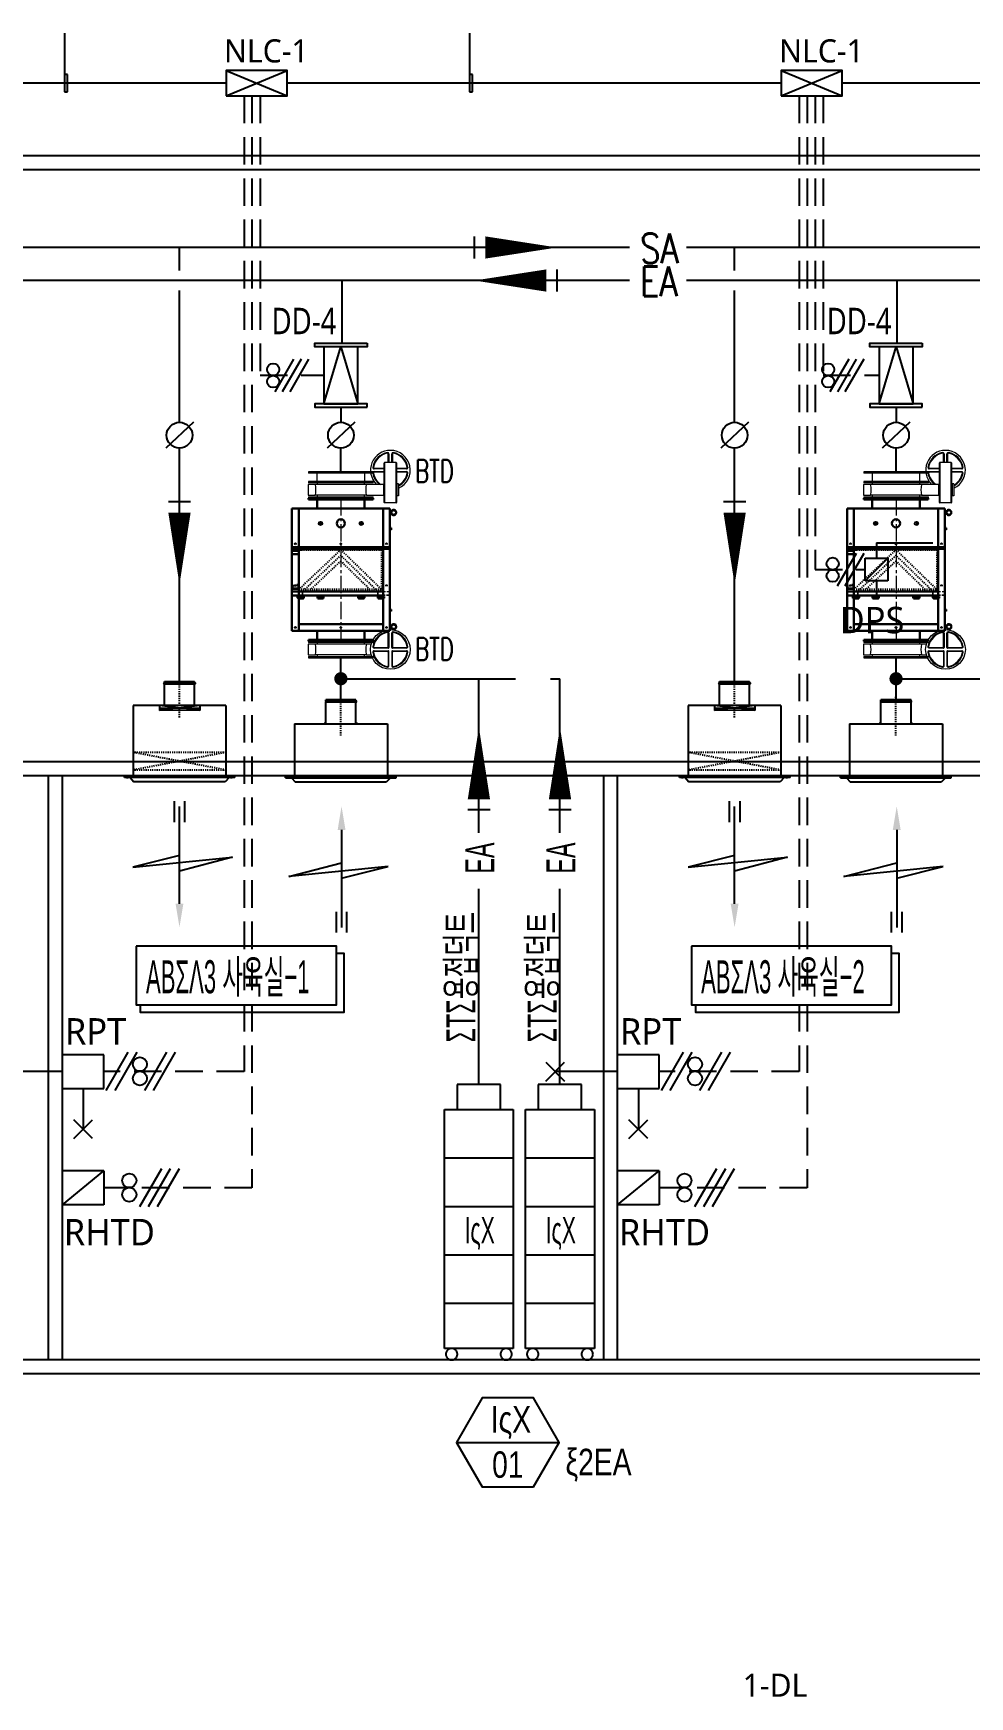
# Model space of a CAD drawing. Header units: millimetres. Extents: x -86 to 11742, y 5229 to 11464.
# Drawn here: x 7922.7 to 8007.8, y 5434.9 to 5586 of the extents above; entities that cross this region are included whole.
import ezdxf
from ezdxf.enums import TextEntityAlignment as Align

# ---------------------------------------------------------------- set-up
doc = ezdxf.new("R2010")
doc.units = ezdxf.units.MM
doc.header["$LTSCALE"] = 5
for name, pattern in [('CENTER', [2, 1.25, -0.25, 0.25, -0.25]), ('CENTER2', [28.575, 19.05, -3.175, 3.175, -3.175]), ('CENTERX2', [4, 2.5, -0.5, 0.5, -0.5]), ('DASHED', [0.75, 0.5, -0.25]), ('HIDDEN', [0.375, 0.25, -0.125]), ('HIDDEN2', [4.7625, 3.175, -1.5875]), ('PHANTOM', [63.5, 31.75, -6.35, 6.35, -6.35, 6.35, -6.35])]:
    doc.linetypes.add(name, pattern=pattern)
doc.layers.get('0').update_dxf_attribs({"linetype": 'CONTINUOUS'})
for name, color, linetype, lineweight in [('0.3실선', 2, 'CONTINUOUS', 30), ('점선', 2, 'HIDDEN2', 50), ('중심선', 1, 'CENTER2', 13)]:
    doc.layers.add(name, color=color, linetype=linetype, lineweight=lineweight)
for name, color, linetype in [('__CONNECTID__', 7, 'CONTINUOUS'), ('AUTO', 7, 'CONTINUOUS'), ('EQ', 15, 'CONTINUOUS'), ('NARA', 8, 'CONTINUOUS'), ('PANEL', 4, 'CONTINUOUS'), ('장비배치', 2, 'CONTINUOUS')]:
    doc.layers.add(name, color=color, linetype=linetype)
doc.styles.add('GHS', font='ROMANS.shx', dxfattribs={"bigfont": 'GHS.shx'})
doc.styles.add('QQ', font='MALGUN.TTF.TTF')
doc.styles.get("Standard").update_dxf_attribs({"font": 'SYMBOL'})

# ---------------------------------------------------------------- blocks, each defined once
blk = doc.blocks.new('IVC')
at = {"layer": '장비배치', "color": 5, "linetype": 'HIDDEN', "ltscale": 100}
for p, q in [((2.57, 14.24), (-2.57, 14.24)), ((2.57, 10.62), (-2.57, 10.62)), ((2.57, 7), (-2.57, 7)), ((2.57, 3.38), (-2.57, 3.38))]:
    blk.add_line(p, q, dxfattribs=at)
at = {"layer": '장비배치', "color": 7, "linetype": 'HIDDEN', "ltscale": 200}
for points in [[(-1.62, 19.74), (1.62, 19.74), (1.62, 17.86), (-1.62, 17.86)], [(-2.57, 0), (2.57, 0), (2.57, 17.86), (-2.57, 17.86)]]:
    blk.add_lwpolyline(points, close=True, dxfattribs=at)
at = {"layer": '장비배치', "color": 5, "linetype": 'HIDDEN', "ltscale": 100}
for centre in [(-2.04, -0.43), (2.04, -0.43)]:
    blk.add_circle(centre, 0.43, dxfattribs=at)
blk = doc.blocks.new('ARW')
at = {"color": 1}
for p, q in [((-41, 663), (-41, 833)), ((44, 663), (44, 833)), ((0, 0), (0, 790)), ((0, 391), (-377, 298)), ((-377, 298), (429, 379)), ((429, 379), (0, 266))]:
    blk.add_line(p, q, dxfattribs=at)
blk.add_solid([(32, 2), (-32, 2), (0, -190)], dxfattribs=at)
blk = doc.blocks.new('ea-hb')
at = {"color": 2}
for p, q in [((-73, 456.7), (-73, 462.6)), ((74.5, 462.6), (-73, 462.6)), ((-73, 344.6), (-73, 450.8)), ((74.5, 456.7), (74.5, 462.6)), ((74.5, 344.6), (74.5, 450.8))]:
    blk.add_line(p, q, dxfattribs=at)
at = {"color": 1}
for p, q in [((74.5, 456.7), (-73, 456.7)), ((74.5, 450.8), (-73, 450.8))]:
    blk.add_line(p, q, dxfattribs=at)
at = {"color": 1, "linetype": 'CENTER'}
blk.add_line((0.8, 286.3), (0.8, 478.3), dxfattribs=at)
at = {"color": 2, "lineweight": 0}
for p, q in [((-84.8, 344.6), (86.3, 344.6)), ((-98.2, 319.6), (99.8, 319.6))]:
    blk.add_line(p, q, dxfattribs=at)
at = {"color": 2, "linetype": 'CENTERX2', "lineweight": 0}
for p, q in [((-78.9, 339.5), (-78.9, 350.1)), ((80.4, 339.5), (80.4, 350.1))]:
    blk.add_line(p, q, dxfattribs=at)
at = {"color": 2}
for centre, start, end in [((-73, 453.7), 90, 270), ((74.5, 453.7), 270, 90)]:
    blk.add_arc(centre, 2.95, start, end, dxfattribs=at)
at = {"layer": 'EQ', "color": 2, "linetype": 'Continuous'}
for p, q in [((-226.8, 344.6), (228.4, 344.6)), ((-226.8, 344.6), (-226.8, 0)), ((-98.2, 344.6), (-98.2, 319.6)), ((99.8, 344.6), (99.8, 319.6)), ((228.4, 344.6), (228.4, 0)), ((-271.1, 0), (271.1, 0)), ((-271.1, -8.8), (-271.1, 0)), ((-254.9, -13.3), (-254.9, 4.4)), ((256.5, -13.3), (256.5, 4.4)), ((271.1, -8.8), (271.1, 0)), ((-271.1, -8.8), (271.1, -8.8)), ((-242.1, -8.8), (-223.2, -29.7)), ((-223.2, -29.7), (224.8, -29.7)), ((243.7, -8.8), (224.8, -29.7))]:
    blk.add_line(p, q, dxfattribs=at)
at = {"layer": 'EQ', "color": 5, "linetype": 'HIDDEN'}
for p, q in [((-226.8, 115.1), (228.4, 115.1)), ((-226.8, 28.4), (228.4, 115.1)), ((-226.8, 115.1), (228.4, 28.4)), ((-226.8, 28.4), (228.4, 28.4))]:
    blk.add_line(p, q, dxfattribs=at)
at = {"layer": 'PANEL', "color": 5}
for p, q in [((-98.2, 344.6), (99.8, 319.6)), ((-98.2, 319.6), (99.8, 344.6)), ((99.8, 332.1), (-98.2, 332.1))]:
    blk.add_line(p, q, dxfattribs=at)
blk = doc.blocks.new('ECB')
at = {"color": 2}
for p, q in [((-82.1, 423.7), (-82.1, 430.3)), ((83.8, 430.3), (-82.1, 430.3)), ((-82.1, 297.6), (-82.1, 417.1)), ((83.8, 423.7), (83.8, 430.3)), ((83.8, 297.6), (83.8, 417.1))]:
    blk.add_line(p, q, dxfattribs=at)
at = {"color": 1}
for p, q in [((83.8, 423.7), (-82.1, 423.7)), ((83.8, 417.1), (-82.1, 417.1))]:
    blk.add_line(p, q, dxfattribs=at)
at = {"color": 1, "linetype": 'CENTER'}
blk.add_line((0.9, 232.1), (0.9, 448.1), dxfattribs=at)
at = {"color": 2, "lineweight": 0}
blk.add_line((-95.3, 297.6), (97.1, 297.6), dxfattribs=at)
at = {"color": 2, "linetype": 'CENTERX2', "lineweight": 0}
for p, q in [((-88.7, 291.9), (-88.7, 303.9)), ((90.4, 291.9), (90.4, 303.9))]:
    blk.add_line(p, q, dxfattribs=at)
at = {"color": 2}
for centre, start, end in [((-82.1, 420.4), 90, 270), ((83.8, 420.4), 270, 90)]:
    blk.add_arc(centre, 3.32, start, end, dxfattribs=at)
at = {"layer": 'EQ', "color": 2, "linetype": 'Continuous'}
for p, q in [((-255.2, 297.6), (256.9, 297.6)), ((-255.2, 297.6), (-255.2, 10)), ((256.9, 297.6), (256.9, 10)), ((-305, 10), (305, 10)), ((-305, 0), (-305, 10)), ((-305, 0), (305, 0)), ((-286.8, -5), (-286.8, 14.9)), ((-272.4, 0), (-251.1, -23.5)), ((274.1, 0), (252.8, -23.5)), ((288.5, -5), (288.5, 14.9)), ((305, 0), (305, 10)), ((-251.1, -23.5), (252.8, -23.5))]:
    blk.add_line(p, q, dxfattribs=at)
blk = doc.blocks.new('BFV2')
at = {"color": 1, "linetype": 'Continuous', "lineweight": 15}
for p, q in [((-325, 374), (-325, 379)), ((-325, 379), (-262, 379)), ((-262, 374), (-325, 374)), ((34, 406), (-262, 406)), ((-262, 406), (-262, 322)), ((-259, 409), (31, 409)), ((-216, 483), (-221, 483)), ((-221, 409), (-221, 483)), ((-216, 483), (-216, 409)), ((-196, 483), (-191, 483)), ((-196, 409), (-196, 483)), ((-191, 483), (-191, 409)), ((-107, 425), (-17, 425)), ((-107, 425), (-107, 412)), ((-107, 412), (-17, 412)), ((-17, 425), (-17, 412)), ((34, 406), (34, 322)), ((-325, 354), (-325, 349)), ((-325, 354), (-262, 354)), ((-262, 349), (-325, 349)), ((-262, 322), (34, 322)), ((31, 319), (-259, 319)), ((-221, 245), (-221, 319)), ((-216, 245), (-221, 245)), ((-216, 319), (-216, 245)), ((-196, 245), (-196, 319)), ((-196, 245), (-191, 245)), ((-191, 319), (-191, 245)), ((-102, 316), (-102, 188)), ((-22, 316), (-102, 316)), ((-22, 188), (-22, 316)), ((-102, 188), (-102, -188)), ((-22, 188), (-22, -188)), ((-102, -188), (-102, -240)), ((-102, -240), (-22, -240)), ((-22, -240), (-22, -188))]:
    blk.add_line(p, q, dxfattribs=at)
at = {"color": 2, "linetype": 'Continuous', "lineweight": 15}
for p, q in [((-184, 238), (-194, 238)), ((-194, 238), (-194, -238)), ((-184, 238), (-184, -238)), ((-124, 176), (-184, 176)), ((-114, 238), (-124, 238)), ((-124, 238), (-124, -238)), ((-114, 238), (-114, -238)), ((-102, 175), (-114, 175)), ((-10, 175), (-22, 175)), ((0, 238), (-10, 238)), ((-10, 0), (-10, 238)), ((0, 0), (0, 238)), ((-10, -238), (-10, 0)), ((0, -238), (0, 0)), ((-194, -238), (-184, -238)), ((-184, -176), (-124, -176)), ((-124, -238), (-114, -238)), ((-114, -175), (-102, -175)), ((-22, -175), (-10, -175)), ((-10, -238), (0, -238))]:
    blk.add_line(p, q, dxfattribs=at)
at = {"color": 1, "linetype": 'Continuous', "lineweight": 15, "flags": 128}
for points in [[(-228, 493), (-227, 492), (-227, 491), (-227, 490), (-227, 490), (-227, 489), (-227, 489), (-227, 488), (-227, 488)], [(-184, 493), (-185, 492), (-185, 491), (-185, 490), (-185, 490), (-185, 489), (-185, 489), (-185, 488), (-185, 488)], [(-335, 386), (-334, 385), (-333, 385), (-332, 385), (-332, 385), (-331, 385), (-331, 385), (-330, 385), (-330, 385)], [(-335, 342), (-334, 343), (-333, 343), (-332, 343), (-332, 343), (-331, 343), (-331, 343), (-330, 343), (-330, 343)], [(-228, 235), (-227, 236), (-227, 237), (-227, 238), (-227, 238), (-227, 239), (-227, 239), (-227, 240), (-227, 240)], [(-184, 235), (-185, 236), (-185, 237), (-185, 238), (-185, 238), (-185, 239), (-185, 239), (-185, 240), (-185, 240)]]:
    blk.add_lwpolyline(points, dxfattribs=at)
at = {"color": 1, "linetype": 'Continuous', "lineweight": 15}
for centre, radius, start, end in [((-206, 364), 146, 24.6963, 180), ((-206, 364), 131, 99.514, 170.486), ((-226, 483), 10, 0, 99.514), ((-186, 483), 10, 80.486, 180), ((-206, 364), 131, 27.7522, 80.486), ((-325, 384), 10, 170.486, 270), ((-206, 364), 126, 99.514, 170.486), ((-325, 384), 5, 170.486, 270), ((-259, 406), 3, 90, 180), ((-226, 483), 5, 0, 99.514), ((-186, 483), 5, 80.486, 180), ((-206, 364), 126, 28.9553, 80.486), ((-110, 412), 3, 270, 0), ((-14, 412), 3, 180, 270), ((31, 406), 3, 0, 90), ((-206, 364), 146, 180, 315.4247), ((-325, 344), 10, 90, 189.514), ((-206, 364), 131, 189.514, 260.486), ((-325, 344), 5, 90, 189.514), ((-206, 364), 126, 189.514, 260.486), ((-259, 322), 3, 180, 270), ((-226, 245), 10, 260.486, 0), ((-226, 245), 5, 260.486, 0), ((-186, 245), 10, 180, 279.514), ((-186, 245), 5, 180, 279.514), ((-206, 364), 126, 279.514, 325.6287), ((-206, 364), 131, 279.514, 322.5508), ((-105, 316), 3, 0, 90), ((-19, 316), 3, 90, 180), ((31, 322), 3, 270, 0), ((-62, 372), 189, 257.7853, 282.2147), ((-62, -372), 189, 77.7861, 102.2139)]:
    blk.add_arc(centre, radius, start, end, dxfattribs=at)
blk = doc.blocks.new('BL4-SFU')
h = blk.add_hatch()
h.set_pattern_fill('ANSI31', color=4, angle=90, style=0)
h.set_pattern_definition([(135, (4311.3223, 8516.6718), (-1.68379844, -1.68379844), [])])
h.paths.add_polyline_path([(-495, -109.5), (-495, -112.5), (-481.5, -112.5), (-481.5, -109.5)])
h = blk.add_hatch()
h.set_pattern_fill('ANSI31', color=4, angle=90, style=0)
h.set_pattern_definition([(45, (-4843.8224, 8516.6718), (1.68379844, -1.68379844), [])])
h.paths.add_polyline_path([(-51, -109.5), (-51, -112.5), (-37.5, -112.5), (-37.5, -109.5)])
at = {"color": 1, "linetype": 'Continuous', "lineweight": 15}
for p, q in [((-559.2, 537.1), (-559.1, 536.4)), ((-559.1, 536.4), (-559, 535.7)), ((-559, 535.7), (-558.9, 535.1)), ((-558.9, 535.1), (-558.8, 534.5)), ((-558.8, 534.5), (-558.7, 534.1)), ((-558.7, 534.1), (-558.7, 533.7)), ((-558.7, 533.7), (-558.6, 533.5)), ((-558.6, 533.5), (-558.6, 533.5)), ((-554.3, 529.8), (-554.3, 455.3)), ((-550.5, 529.8), (-554.3, 529.8)), ((-550.5, 451.5), (-550.5, 529.8)), ((-535.5, 529.8), (-535.5, 451.5)), ((-535.5, 529.8), (-531.8, 529.8)), ((-531.8, 455.3), (-531.8, 529.8)), ((-527.3, 533.7), (-527.4, 533.5)), ((-527.4, 533.5), (-527.4, 533.5)), ((-527.2, 534.5), (-527.3, 534.1)), ((-527.3, 534.1), (-527.3, 533.7)), ((-527.1, 535.1), (-527.2, 534.5)), ((-527, 535.7), (-527.1, 535.1)), ((-526.9, 536.4), (-527, 535.7)), ((-526.8, 537.1), (-526.9, 536.4)), ((-410.6, 470.3), (-437.7, 470.3)), ((-410.6, 470.3), (-129.4, 470.3)), ((-90, 470.3), (-129.4, 470.3)), ((-90, 410.3), (-90, 470.3)), ((-639.9, 456.5), (-639.2, 456.4)), ((-639.9, 424), (-639.2, 424.1)), ((-639.2, 456.4), (-638.5, 456.3)), ((-639.2, 424.1), (-638.5, 424.2)), ((-638.5, 456.3), (-637.8, 456.1)), ((-638.5, 424.2), (-637.8, 424.4)), ((-637.8, 456.1), (-637.3, 456.1)), ((-637.8, 424.4), (-637.3, 424.4)), ((-637.3, 456.1), (-636.8, 456)), ((-637.3, 424.4), (-636.8, 424.5)), ((-636.8, 456), (-636.5, 455.9)), ((-636.8, 424.5), (-636.5, 424.6)), ((-636.5, 455.9), (-636.3, 455.9)), ((-636.5, 424.6), (-636.3, 424.6)), ((-636.3, 455.9), (-636.2, 455.9)), ((-636.3, 424.6), (-636.2, 424.6)), ((-632.5, 451.5), (-558, 451.5)), ((-632.5, 447.8), (-632.5, 451.5)), ((-554.3, 447.8), (-632.5, 447.8)), ((-632.5, 432.8), (-554.3, 432.8)), ((-632.5, 432.8), (-632.5, 429)), ((-558, 429), (-632.5, 429)), ((-554.3, 350.7), (-554.3, 425.3)), ((-550.5, 429), (-550.5, 350.7)), ((-535.5, 350.7), (-535.5, 429)), ((-453.5, 447.8), (-531.8, 447.8)), ((-531.8, 432.8), (-453.5, 432.8)), ((-531.8, 425.3), (-531.8, 350.7)), ((-528, 451.5), (-453.5, 451.5)), ((-453.5, 429), (-528, 429)), ((-453.5, 447.8), (-453.5, 451.5)), ((-453.5, 432.8), (-453.5, 429)), ((-449.7, 455.9), (-449.8, 455.9)), ((-449.7, 424.6), (-449.8, 424.6)), ((-449.5, 455.9), (-449.7, 455.9)), ((-449.5, 424.6), (-449.7, 424.6)), ((-449.2, 456), (-449.5, 455.9)), ((-449.2, 424.5), (-449.5, 424.6)), ((-448.7, 456.1), (-449.2, 456)), ((-448.7, 424.4), (-449.2, 424.5)), ((-448.2, 456.1), (-448.7, 456.1)), ((-448.2, 424.4), (-448.7, 424.4)), ((-447.5, 456.3), (-448.2, 456.1)), ((-447.5, 424.2), (-448.2, 424.4)), ((-446.8, 456.4), (-447.5, 456.3)), ((-446.8, 424.1), (-447.5, 424.2)), ((-446.1, 456.5), (-446.8, 456.4)), ((-446.1, 424), (-446.8, 424.1)), ((-437.7, 410.3), (-410.6, 410.3)), ((-410.6, 410.3), (-129.4, 410.3)), ((-129.4, 410.3), (-90, 410.3)), ((-559.2, 343.4), (-559.1, 344.1)), ((-559.1, 344.1), (-559, 344.8)), ((-559, 344.8), (-558.9, 345.4)), ((-558.9, 345.4), (-558.8, 346)), ((-558.8, 346), (-558.7, 346.4)), ((-558.7, 346.8), (-558.6, 347)), ((-558.7, 346.4), (-558.7, 346.8)), ((-558.6, 347), (-558.6, 347)), ((-550.5, 350.7), (-554.3, 350.7)), ((-535.5, 350.7), (-531.8, 350.7)), ((-527.4, 347), (-527.4, 347)), ((-527.3, 346.8), (-527.4, 347)), ((-527.3, 346.4), (-527.3, 346.8)), ((-527.2, 346), (-527.3, 346.4)), ((-527.1, 345.4), (-527.2, 346)), ((-527, 344.8), (-527.1, 345.4)), ((-526.9, 344.1), (-527, 344.8)), ((-526.8, 343.4), (-526.9, 344.1))]:
    blk.add_line(p, q, dxfattribs=at)
at = {"color": 2, "linetype": 'Continuous', "lineweight": 15}
for p, q in [((-270, 486.8), (-448.1, 486.8)), ((-448.1, 486.8), (-448.1, 479.3)), ((-270, 479.3), (-448.1, 479.3)), ((-401.3, 479.3), (-401.3, 470.3)), ((-91.9, 486.8), (-270, 486.8)), ((-91.9, 479.3), (-270, 479.3)), ((-138.8, 470.3), (-138.8, 479.3)), ((-91.9, 479.3), (-91.9, 486.8)), ((-448.1, 401.3), (-91.9, 401.3)), ((-448.1, 401.3), (-448.1, 393.8)), ((-448.1, 393.8), (-91.9, 393.8)), ((-401.3, 410.3), (-401.3, 401.3)), ((-138.8, 401.3), (-138.8, 410.3)), ((-91.9, 393.8), (-91.9, 401.3))]:
    blk.add_line(p, q, dxfattribs=at)
for p, q in [((-547.5, 318.8), (-547.5, 311.3)), ((-540, 318.8), (-540, 311.3)), ((-547.5, 229.9), (-540, 229.9)), ((-547.5, 220.1), (-540, 220.1)), ((-11.3, 88.1), (-22.9, 88.1)), ((-547.5, -220.1), (-540, -220.1)), ((-547.5, -229.9), (-540, -229.9)), ((-547.5, -318.8), (-547.5, -311.3)), ((-540, -318.8), (-540, -311.3))]:
    blk.add_line(p, q)
at = {"color": 1, "linetype": 'HIDDEN'}
for p, q in [((-495, -107.3), (-495, 107.3)), ((-492.8, 109.5), (-39.8, 109.5)), ((-492.8, 107.3), (-270, -109.5)), ((-462.8, 109.5), (-269.7, -78.4)), ((-430.5, 109.5), (-269.5, -47.2)), ((-270, -109.5), (-39.8, 107.3)), ((-269.7, -78.4), (-70.2, 109.5)), ((-269.5, -47.2), (-103, 109.5)), ((-37.5, 107.3), (-37.5, -107.3)), ((-39.8, -109.5), (-492.8, -109.5))]:
    blk.add_line(p, q, dxfattribs=at)
at = {"color": 5}
for p, q in [((-27, 83.3), (-27, 84.8)), ((-37.5, -103.5), (-37.5, -85.5)), ((-36, -103.5), (-36, -85.5)), ((-35.3, -83.3), (-1.5, -83.3)), ((-35.3, -84.8), (-1.5, -84.8)), ((-538.5, -123.8), (-538.5, -114.8)), ((-483.8, -123.8), (-537.8, -123.8)), ((-537, -123.8), (-537, -114.8)), ((-536.3, -112.5), (-483.8, -112.5)), ((-536.3, -114), (-483.8, -114)), ((-483, -114.8), (-483, -123.8)), ((-481.5, -114.8), (-481.5, -123.8)), ((-51, -114.8), (-51, -123.8)), ((-49.5, -114.8), (-49.5, -123.6)), ((-3.8, -112.5), (-48.8, -112.5)), ((-3.8, -114), (-48.8, -114)), ((-48.8, -123.8), (-3.8, -123.8)), ((-1.5, -104.3), (-35.3, -104.3)), ((-1.5, -105.8), (-35.3, -105.8)), ((-33.8, -105.8), (-1.5, -105.8)), ((-3, -123.8), (-3, -114.8)), ((-1.5, -123.8), (-1.5, -114.8))]:
    blk.add_line(p, q, dxfattribs=at)
at = {"color": 4}
for p, q in [((-495, -109.5), (-481.5, -109.5)), ((-495, -109.5), (-495, -109.5)), ((-495, -112.5), (-495, -109.5)), ((-481.5, -112.5), (-495, -112.5)), ((-495, -112.5), (-495, -112.5)), ((-481.5, -109.5), (-481.5, -112.5)), ((-481.5, -109.5), (-481.5, -109.5)), ((-481.5, -112.5), (-481.5, -112.5)), ((-51, -109.5), (-51, -112.5)), ((-51, -109.5), (-51, -109.5)), ((-37.5, -109.5), (-51, -109.5)), ((-51, -112.5), (-37.5, -112.5)), ((-51, -112.5), (-51, -112.5)), ((-37.5, -109.5), (-37.5, -109.5)), ((-37.5, -112.5), (-37.5, -109.5)), ((-37.5, -112.5), (-37.5, -112.5))]:
    blk.add_line(p, q, dxfattribs=at)
at = {"color": 1, "linetype": 'Continuous', "lineweight": 15}
for centre, major_axis, start_param, end_param in [((-543, 440.3), (-77.4, 77.4), -0.785398, 5.497787), ((-543, 440.3), (69.5, 69.5), 0.951449, 2.190143), ((-543, 440.3), (66.8, 66.8), 0.951449, 2.190143), ((-558, 529.8), (-5.3, 5.3), 3.926991, 5.663838), ((-558, 529.8), (-2.65, 2.65), 3.926991, 5.663838), ((-528, 529.8), (-5.3, 5.3), -0.951449, 0.785398), ((-528, 529.8), (-2.65, 2.65), -0.951449, 0.785398), ((-543, 440.3), (66.8, 66.8), 5.663838, 6.902532), ((-543, 440.3), (-69.5, 69.5), 4.093042, 5.331736), ((-549.2, 440.3), (100.3, 100.3), 5.2846, 5.710974), ((9.2, 440.3), (100.3, 100.3), 2.143023, 2.569366), ((-632.5, 455.3), (5.3, 5.3), 2.190143, 3.926991), ((-632.5, 425.3), (-5.3, 5.3), -0.785398, 0.951449), ((-543, 440.3), (69.5, 69.5), 2.522246, 3.76094), ((-632.5, 455.3), (2.65, 2.65), 2.190143, 3.926991), ((-632.5, 425.3), (-2.65, 2.65), -0.785398, 0.951449), ((-543, 440.3), (66.8, 66.8), 2.522246, 3.76094), ((-558, 455.3), (-2.65, 2.65), 2.356194, 3.926991), ((-558, 425.3), (-2.65, 2.65), 3.926991, 5.497787), ((-554.3, 451.5), (-2.65, 2.65), 2.356194, 3.926991), ((-554.3, 429), (2.65, 2.65), 5.497787, 7.068584), ((-531.8, 451.5), (-2.65, 2.65), 0.785398, 2.356195), ((-531.8, 429), (2.65, 2.65), 0.785398, 2.356195), ((-528, 455.3), (-2.65, 2.65), 0.785398, 2.356195), ((-528, 425.3), (2.65, 2.65), 0.785398, 2.356195), ((-543, 440.3), (-66.8, 66.8), 2.522246, 3.76094), ((-543, 440.3), (69.5, 69.5), 4.093042, 5.331736), ((-453.5, 455.3), (5.3, 5.3), 3.926991, 5.663838), ((-453.5, 455.3), (2.65, 2.65), 3.926991, 5.663838), ((-453.5, 425.3), (-5.3, 5.3), 3.76094, 5.497787), ((-453.5, 425.3), (-2.65, 2.65), 3.76094, 5.497787), ((-558, 350.7), (5.3, 5.3), 3.76094, 5.497787), ((-558, 350.7), (2.65, 2.65), 3.76094, 5.497787), ((-528, 350.7), (5.3, 5.3), 2.356194, 4.093042), ((-528, 350.7), (2.65, 2.65), 2.356194, 4.093042)]:
    blk.add_ellipse(centre, major_axis=major_axis, ratio=1, start_param=start_param, end_param=end_param, dxfattribs=at)
for centre, major_axis, start_param, end_param in [((-562, 315), (-10.6, 10.6), 4.179671, 9.957496), ((-562, 315), (-8.49, 8.49), -0.785398, 5.497787), ((-521.3, 318.8), (-2.12, 2.12), -0.785398, 5.497787), ((-270, 318.8), (-2.12, 2.12), -0.785398, 5.497787), ((-18.8, 318.8), (-2.12, 2.12), -0.785398, 5.497787), ((-521.3, 88.1), (-2.12, 2.12), -0.785398, 5.497787), ((-18.8, 88.1), (-2.12, 2.12), -0.785398, 5.497787), ((-521.3, -142.5), (-2.12, 2.12), -0.785398, 5.497787), ((-270, -142.5), (-2.12, 2.12), -0.785398, 5.497787), ((-18.8, -142.5), (2.12, 2.12), 0.785398, 7.068583), ((-382.5, -255), (6.63, 6.63), 0.785398, 7.068583), ((-382.5, -255), (-6.1, 6.1), -0.785398, 5.497787), ((-157.5, -255), (6.63, 6.63), 0.785398, 7.068583), ((-157.5, -255), (-6.1, 6.1), -0.785398, 5.497787), ((-562, -315), (-10.6, 10.6), 4.179671, 9.957496), ((-562, -315), (-8.49, 8.49), -0.785398, 5.497787)]:
    blk.add_ellipse(centre, major_axis=major_axis, ratio=1, start_param=start_param, end_param=end_param)
at = {"color": 1, "linetype": 'HIDDEN'}
for centre, major_axis, start_param, end_param in [((-492.8, 107.3), (-1.59, 1.59), -0.785398, 0.785398), ((-39.8, 107.3), (-1.59, 1.59), 3.926991, 5.497787), ((-492.8, -107.3), (1.59, 1.59), 2.356194, 3.926991), ((-39.8, -107.3), (1.59, 1.59), 3.926991, 5.497787)]:
    blk.add_ellipse(centre, major_axis=major_axis, ratio=1, start_param=start_param, end_param=end_param, dxfattribs=at)
at = {"color": 5}
for centre, major_axis, start_param, end_param in [((-35.3, -85.5), (-1.59, 1.59), -0.785398, 0.785398), ((-35.3, -85.5), (-0.53, 0.53), -0.785398, 0.785398), ((-536.3, -114.8), (-1.59, 1.59), -0.785398, 0.785398), ((-536.3, -114.8), (0.53, 0.53), 0.785398, 2.356194), ((-483.8, -114.8), (1.59, 1.59), 5.497787, 7.068583), ((-483.8, -114.8), (0.53, 0.53), 5.497787, 7.068583), ((-48.8, -114.8), (-1.59, 1.59), -0.785398, 0.785398), ((-48.8, -114.8), (0.53, 0.53), 0.785398, 2.356194), ((-35.3, -103.5), (-1.59, 1.59), 0.785398, 2.356194), ((-35.3, -103.5), (0.53, 0.53), 2.356194, 3.926991), ((-3.8, -114.8), (1.59, 1.59), 5.497787, 7.068583), ((-3.8, -114.8), (0.53, 0.53), 5.497787, 7.068583)]:
    blk.add_ellipse(centre, major_axis=major_axis, ratio=1, start_param=start_param, end_param=end_param, dxfattribs=at)
at = {"layer": '0.3실선'}
for p, q in [((-448.1, 386.3), (-448.1, 393.8)), ((-448.1, 393.8), (-91.9, 393.8)), ((-448.1, 386.3), (-91.9, 386.3)), ((-120.8, 393.8), (-419.3, 393.8)), ((-120.8, 386.3), (-419.3, 386.3)), ((-401.3, 337.5), (-401.3, 386.3)), ((-138.8, 337.5), (-138.8, 386.3)), ((-91.9, 386.3), (-91.9, 393.8)), ((-540, 318.8), (-547.5, 318.8)), ((-540, 311.3), (-547.5, 311.3)), ((-540, -337.5), (-540, 337.5)), ((-540, 337.5), (0, 337.5)), ((-502.5, -337.5), (-502.5, 337.5)), ((-502.5, 300), (-37.5, 300)), ((-37.5, -337.5), (-37.5, 337.5)), ((0, 337.5), (0, -337.5)), ((0, 337.5), (0, -337.5)), ((-547.5, 229.9), (-547.5, 220.1)), ((-508.5, 148.5), (-508.5, 155.5)), ((-507.8, 147.8), (-508.5, 148.5)), ((-474.8, 147.8), (-507.8, 147.8)), ((-506.6, 158.3), (-506.1, 158.5)), ((-479.2, 159), (-503.3, 159)), ((-1.5, 142.5), (-502.5, 142.5)), ((-1.5, 120), (-502.5, 120)), ((-499.5, 143.3), (-499.5, 147.8)), ((-498.8, 142.5), (-499.5, 143.3)), ((-483.8, 142.5), (-498.8, 142.5)), ((-483.8, 142.5), (-483, 143.3)), ((-483, 143.3), (-483, 147.8)), ((-475.9, 158.3), (-476.4, 158.5)), ((-474.8, 147.8), (-474, 148.5)), ((-474.8, 147.8), (-474, 148.5)), ((-474, 148.5), (-474, 155.5)), ((-399.8, 148.5), (-399.8, 155.5)), ((-399, 147.8), (-399.8, 148.5)), ((-366, 147.8), (-399, 147.8)), ((-397.9, 158.3), (-397.3, 158.5)), ((-370.4, 159), (-394.6, 159)), ((-390.8, 143.3), (-390.8, 147.8)), ((-390, 142.5), (-390.8, 143.3)), ((-375, 142.5), (-390, 142.5)), ((-375, 142.5), (-374.3, 143.3)), ((-374.3, 143.3), (-374.3, 147.8)), ((-367.1, 158.3), (-367.7, 158.5)), ((-366, 147.8), (-365.3, 148.5)), ((-366, 147.8), (-365.3, 148.5)), ((-365.3, 148.5), (-365.3, 155.5)), ((-174.8, 148.5), (-174.8, 155.5)), ((-174, 147.8), (-174.8, 148.5)), ((-141, 147.8), (-174, 147.8)), ((-172.9, 158.3), (-172.3, 158.5)), ((-145.4, 159), (-169.6, 159)), ((-165.8, 143.3), (-165.8, 147.8)), ((-165, 142.5), (-165.8, 143.3)), ((-150, 142.5), (-165, 142.5)), ((-150, 142.5), (-149.3, 143.3)), ((-149.3, 143.3), (-149.3, 147.8)), ((-142.1, 158.3), (-142.7, 158.5)), ((-141, 147.8), (-140.3, 148.5)), ((-141, 147.8), (-140.3, 148.5)), ((-140.3, 148.5), (-140.3, 155.5)), ((-66, 148.5), (-66, 155.5)), ((-65.3, 147.8), (-66, 148.5)), ((-65.3, 147.8), (-66, 148.5)), ((-65.3, 147.8), (-32.3, 147.8)), ((-64.1, 158.3), (-63.6, 158.5)), ((-60.8, 159), (-36.7, 159)), ((-57, 143.3), (-57, 147.8)), ((-56.3, 142.5), (-57, 143.3)), ((-56.3, 142.5), (-41.3, 142.5)), ((-41.3, 142.5), (-40.5, 143.3)), ((-40.5, 143.3), (-40.5, 147.8)), ((-33.4, 158.3), (-33.9, 158.5)), ((-32.3, 147.8), (-31.5, 148.5)), ((-31.5, 148.5), (-31.5, 155.5)), ((-547.5, -229.9), (-547.5, -220.1)), ((-540, -311.3), (-547.5, -311.3)), ((-540, -318.8), (-547.5, -318.8)), ((0, -337.5), (-540, -337.5)), ((-401.3, -337.5), (-401.3, -386.3)), ((-138.8, -337.5), (-138.8, -386.3)), ((-448.1, -386.3), (-91.9, -386.3)), ((-448.1, -393.8), (-448.1, -386.3)), ((-91.9, -393.8), (-448.1, -393.8)), ((-91.9, -386.3), (-91.9, -393.8))]:
    blk.add_line(p, q, dxfattribs=at)
at = {"layer": '0.3실선', "color": 5}
for p, q in [((-37.5, 85.5), (-37.5, 103.5)), ((-36, 85.5), (-36, 103.5)), ((-35.3, 105.8), (-3.8, 105.8)), ((-35.3, 104.3), (-3.8, 104.3)), ((-3.8, 105.8), (-18.8, 105.8)), ((-3.8, 104.3), (-18.8, 104.3)), ((-3, 83.3), (-3, 103.5)), ((-1.5, 83.3), (-1.5, 103.5)), ((-27, 84.8), (-35.3, 84.8)), ((-27, 83.3), (-35.3, 83.3)), ((-27, 83.3), (-27, 84.8)), ((-3, 83.3), (-1.5, 83.3)), ((-1.5, -123.8), (-538.5, -123.8)), ((-481.5, -112.5), (-49.8, -112.5))]:
    blk.add_line(p, q, dxfattribs=at)
at = {"layer": '0.3실선'}
for centre, major_axis, start_param, end_param in [((-505.5, 155.5), (2.12, 2.12), 1.165905, 2.356194), ((-503.3, 151.5), (-5.3, 5.3), -0.785398, -0.404892), ((-479.2, 151.5), (5.3, 5.3), 0.404892, 0.785398), ((-477, 155.5), (2.12, 2.12), 5.497787, 6.688077), ((-396.8, 155.5), (2.12, 2.12), 1.165905, 2.356194), ((-394.6, 151.5), (-5.3, 5.3), -0.785398, -0.404892), ((-370.4, 151.5), (-5.3, 5.3), -1.165905, -0.785398), ((-368.3, 155.5), (-2.12, 2.12), 3.926991, 5.117281), ((-171.8, 155.5), (2.12, 2.12), 1.165905, 2.356194), ((-169.6, 151.5), (5.3, 5.3), 0.785398, 1.165905), ((-145.4, 151.5), (-5.3, 5.3), -1.165905, -0.785398), ((-143.3, 155.5), (-2.12, 2.12), 3.926991, 5.117281), ((-63, 155.5), (2.12, 2.12), 1.165905, 2.356194), ((-60.8, 151.5), (5.3, 5.3), 0.785398, 1.165905), ((-36.7, 151.5), (-5.3, 5.3), -1.165905, -0.785398), ((-34.5, 155.5), (-2.12, 2.12), 3.926991, 5.117281), ((-270, -255), (-15.9, 15.9), -0.785398, 5.497787)]:
    blk.add_ellipse(centre, major_axis=major_axis, ratio=1, start_param=start_param, end_param=end_param, dxfattribs=at)
at = {"layer": '0.3실선', "color": 5}
for centre, major_axis, start_param, end_param in [((-35.3, 103.5), (1.59, 1.59), 0.785398, 2.356194), ((-35.3, 103.5), (-0.53, 0.53), -0.785398, 0.785398), ((-3.8, 103.5), (1.59, 1.59), 5.497787, 7.068583), ((-3.8, 103.5), (-0.53, 0.53), 3.926991, 5.497787), ((-35.3, 85.5), (-1.59, 1.59), 0.785398, 2.356194), ((-35.3, 85.5), (-0.53, 0.53), 0.785398, 2.356194)]:
    blk.add_ellipse(centre, major_axis=major_axis, ratio=1, start_param=start_param, end_param=end_param, dxfattribs=at)
at = {"layer": '점선', "color": 0, "lineweight": 20}
for p, q in [((-538.5, 142.5), (-476.3, 142.5)), ((-538.5, 141), (-476.3, 141)), ((-476.3, 121.5), (-538.5, 121.5)), ((-476.3, 120), (-538.5, 120)), ((-475.5, 140.3), (-475.5, 122.3)), ((-474, 140.3), (-474, 122.3)), ((-58.5, 122.3), (-58.5, 140.3)), ((-57, 122.3), (-57, 140.3)), ((-56.3, 142.5), (-1.5, 142.5)), ((-56.3, 141), (-1.5, 141)), ((-1.5, 121.5), (-56.3, 121.5)), ((-1.5, 120), (-56.3, 120))]:
    blk.add_line(p, q, dxfattribs=at)
for centre, major_axis, start_param, end_param in [((-476.3, 140.3), (-1.59, 1.59), 3.926991, 5.497787), ((-476.3, 140.3), (-0.53, 0.53), 3.926991, 5.497787), ((-476.3, 122.3), (0.53, 0.53), 3.926991, 5.497787), ((-476.3, 122.3), (-1.59, 1.59), 2.356194, 3.926991), ((-56.3, 140.3), (1.59, 1.59), 0.785398, 2.356194), ((-56.3, 122.3), (1.59, 1.59), 2.356194, 3.926991), ((-56.3, 140.3), (0.53, 0.53), 0.785398, 2.356194), ((-56.3, 122.3), (-0.53, 0.53), 0.785398, 2.356194)]:
    blk.add_ellipse(centre, major_axis=major_axis, ratio=1, start_param=start_param, end_param=end_param, dxfattribs=at)
at = {"layer": '중심선'}
for p, q in [((-270, -393.8), (-270, 393.8)), ((-521.3, 318.8), (-518.3, 318.8)), ((-273, 318.8), (-267, 318.8)), ((-18.8, 318.8), (-18.8, 315.8)), ((-521.3, 88.1), (-521.3, 91.1)), ((-18.8, 91.1), (-18.8, 85.1)), ((-521.3, -142.5), (-521.3, -139.5)), ((-518.3, -142.5), (-521.3, -142.5)), ((-267, -142.5), (-273, -142.5)), ((-18.8, -142.5), (-21.8, -142.5)), ((-18.8, -139.5), (-18.8, -142.5)), ((-382.5, -266.6), (-382.5, -243.4)), ((-157.5, -266.6), (-157.5, -243.4))]:
    blk.add_line(p, q, dxfattribs=at)
at = {"layer": '0.3실선', "xscale": 0.7500001874250302, "yscale": 0.7500001874250302, "zscale": 0.7500001874250302, "rotation": 90}
blk.add_blockref('BFV2', (-270, -393.8), dxfattribs=at)

msp = doc.modelspace()

# ---------------------------------------------------------------- linework, layer by layer
at = {"layer": 'AUTO', "color": 2}
for p, q in [((7925.59, 5585.96), (7925.59, 5580.64)), ((7962.4, 5585.96), (7962.4, 5580.64)), ((7940.27, 5581.43), (7918.4, 5581.43)), ((7925.85, 5582.21), (7925.59, 5582.21)), ((7925.85, 5580.64), (7925.85, 5582.21)), ((7990.72, 5581.43), (7945.82, 5581.43)), ((7962.66, 5582.21), (7962.4, 5582.21)), ((7962.66, 5580.64), (7962.66, 5582.21)), ((8043.58, 5581.43), (7996.26, 5581.43)), ((7925.59, 5580.64), (7925.85, 5580.64)), ((7962.4, 5580.64), (7962.66, 5580.64)), ((7925.4, 5479.54), (7929.16, 5482.62)), ((7975.85, 5479.54), (7979.61, 5482.62))]:
    msp.add_line(p, q, dxfattribs=at)
at = {"layer": 'AUTO'}
for p, q in [((7940.27, 5582.57), (7945.82, 5580.28)), ((7940.27, 5580.28), (7945.82, 5582.57)), ((7940.27, 5582.57), (7945.82, 5580.28)), ((7940.27, 5580.28), (7945.82, 5582.57)), ((7990.72, 5582.57), (7996.26, 5580.28)), ((7990.72, 5580.28), (7996.26, 5582.57)), ((7990.72, 5582.57), (7996.26, 5580.28)), ((7990.72, 5580.28), (7996.26, 5582.57)), ((7946.4, 5556.36), (7944.69, 5553.39)), ((7947.09, 5556.36), (7945.37, 5553.39)), ((7947.77, 5556.36), (7946.06, 5553.39)), ((7996.85, 5556.36), (7995.13, 5553.39)), ((7997.53, 5556.36), (7995.82, 5553.39)), ((7998.22, 5556.36), (7996.5, 5553.39)), ((7999.36, 5539.66), (8004.5, 5539.66)), ((7999.36, 5539.66), (7999.36, 5538.29)), ((7997.52, 5538.71), (7995.81, 5535.75)), ((7998.21, 5538.71), (7996.49, 5535.75)), ((7999.36, 5536.23), (7999.36, 5534.86)), ((8004.5, 5534.86), (7999.36, 5534.86)), ((7929.38, 5489.94), (7931.38, 5493.4)), ((7930.18, 5489.94), (7932.18, 5493.4)), ((7932.87, 5489.94), (7934.87, 5493.4)), ((7933.67, 5489.94), (7935.67, 5493.4)), ((7969.33, 5492.49), (7971.03, 5490.79)), ((7969.33, 5490.79), (7971.03, 5492.49)), ((7979.82, 5489.94), (7981.82, 5493.4)), ((7980.62, 5489.94), (7982.62, 5493.4)), ((7983.31, 5489.94), (7985.31, 5493.4)), ((7984.11, 5489.94), (7986.11, 5493.4)), ((7925.4, 5491.64), (7919.73, 5491.64)), ((7975.85, 5491.64), (7970.18, 5491.64)), ((7927.28, 5490.1), (7927.28, 5486.4)), ((7977.73, 5490.1), (7977.73, 5486.4)), ((7926.43, 5485.56), (7928.13, 5487.25)), ((7928.13, 5485.56), (7926.43, 5487.25)), ((7976.88, 5485.56), (7978.58, 5487.25)), ((7978.58, 5485.56), (7976.88, 5487.25)), ((7932.42, 5479.38), (7934.42, 5482.84)), ((7933.22, 5479.38), (7935.22, 5482.84)), ((7934.02, 5479.38), (7936.02, 5482.84)), ((7982.87, 5479.38), (7984.87, 5482.84)), ((7983.67, 5479.38), (7985.67, 5482.84)), ((7984.47, 5479.38), (7986.47, 5482.84))]:
    msp.add_line(p, q, dxfattribs=at)
at = {"layer": 'AUTO', "color": 4, "linetype": 'DASHED'}
for p, q in [((7941.9, 5580.28), (7941.9, 5491.64)), ((7942.62, 5580.28), (7942.62, 5481.08)), ((7943.35, 5580.28), (7943.35, 5554.9)), ((7992.34, 5580.28), (7992.34, 5491.64)), ((7993.07, 5580.28), (7993.07, 5481.08)), ((7993.79, 5580.28), (7993.79, 5537.26)), ((7994.52, 5580.28), (7994.52, 5554.9)), ((7943.35, 5554.9), (7949.15, 5554.9)), ((7994.52, 5554.9), (7999.6, 5554.9)), ((7993.79, 5537.26), (7998.33, 5537.26)), ((7941.9, 5491.64), (7929.16, 5491.64)), ((7992.34, 5491.64), (7979.61, 5491.64)), ((7942.62, 5481.08), (7929.16, 5481.08)), ((7993.07, 5481.08), (7979.61, 5481.08))]:
    msp.add_line(p, q, dxfattribs=at)
at = {"layer": 'AUTO', "color": 3}
for p, q in [((8000.39, 5538.29), (7998.33, 5536.23)), ((7998.33, 5536.23), (7998.33, 5538.29)), ((7998.33, 5538.29), (8000.39, 5538.29)), ((8000.39, 5538.29), (8000.39, 5536.23)), ((8000.39, 5536.23), (7998.33, 5536.23)), ((7929.16, 5493.18), (7925.4, 5493.18)), ((7925.4, 5490.1), (7925.4, 5493.18)), ((7929.16, 5490.1), (7929.16, 5493.18)), ((7979.61, 5493.18), (7975.85, 5493.18)), ((7975.85, 5490.1), (7975.85, 5493.18)), ((7979.61, 5490.1), (7979.61, 5493.18)), ((7925.4, 5490.1), (7929.16, 5490.1)), ((7975.85, 5490.1), (7979.61, 5490.1)), ((7925.4, 5479.54), (7925.4, 5482.62)), ((7929.16, 5482.62), (7925.4, 5482.62)), ((7929.16, 5482.62), (7929.16, 5479.54)), ((7975.85, 5479.54), (7975.85, 5482.62)), ((7979.61, 5482.62), (7975.85, 5482.62)), ((7979.61, 5482.62), (7979.61, 5479.54)), ((7929.16, 5479.54), (7925.4, 5479.54)), ((7979.61, 5479.54), (7975.85, 5479.54))]:
    msp.add_line(p, q, dxfattribs=at)
at = {"layer": 'AUTO'}
for points in [[(7940.27, 5580.28), (7945.82, 5580.28), (7945.82, 5582.57), (7940.27, 5582.57)], [(7940.27, 5580.28), (7945.82, 5580.28), (7945.82, 5582.57), (7940.27, 5582.57)], [(7990.72, 5580.28), (7996.26, 5580.28), (7996.26, 5582.57), (7990.72, 5582.57)], [(7990.72, 5580.28), (7996.26, 5580.28), (7996.26, 5582.57), (7990.72, 5582.57)]]:
    msp.add_lwpolyline(points, close=True, dxfattribs=at)
for centre, radius in [((7944.54, 5555.42), 0.549), ((7994.98, 5555.42), 0.549), ((7944.54, 5554.32), 0.549), ((7994.98, 5554.32), 0.549), ((7995.39, 5537.78), 0.549), ((7995.39, 5536.68), 0.549), ((7932.43, 5492.31), 0.64), ((7982.88, 5492.31), 0.64), ((7932.43, 5491.03), 0.64), ((7982.88, 5491.03), 0.64), ((7931.47, 5481.75), 0.64), ((7981.92, 5481.75), 0.64), ((7931.47, 5480.47), 0.64), ((7981.92, 5480.47), 0.64)]:
    msp.add_circle(centre, radius, dxfattribs=at)
at = {"layer": 'NARA', "color": 8}
for p, q in [((8145.97, 5574.82), (7671.02, 5574.82)), ((8144.7, 5573.55), (7672.29, 5573.55)), ((7976.94, 5566.5), (7820.73, 5566.5)), ((7936.03, 5564.4), (7936.03, 5566.5)), ((7962.83, 5565.49), (7962.83, 5567.51)), ((8156.93, 5566.5), (7982.1, 5566.5)), ((7986.48, 5564.4), (7986.48, 5566.5)), ((7976.94, 5563.5), (7821.93, 5563.5)), ((7950.79, 5563.5), (7950.79, 5557.8)), ((7970.36, 5562.49), (7970.36, 5564.51)), ((8153.39, 5563.5), (7982.1, 5563.5)), ((8001.23, 5563.5), (8001.23, 5557.8)), ((7936.03, 5550.62), (7936.03, 5562.6)), ((7986.48, 5550.62), (7986.48, 5562.6)), ((7949.15, 5552.31), (7950.7, 5557.49)), ((7950.7, 5557.49), (7952.25, 5552.31)), ((7999.6, 5552.31), (8001.15, 5557.49)), ((8001.15, 5557.49), (8002.7, 5552.31)), ((7950.7, 5552), (7950.7, 5550.62)), ((8001.15, 5552), (8001.15, 5550.62)), ((7936.03, 5527.08), (7936.03, 5548.28)), ((7950.7, 5546.12), (7950.7, 5548.28)), ((7986.48, 5527.08), (7986.48, 5548.28)), ((8001.15, 5546.12), (8001.15, 5548.28)), ((7937.04, 5543.39), (7935.02, 5543.39)), ((7987.49, 5543.39), (7985.47, 5543.39)), ((7950.7, 5525.43), (7950.7, 5529.22)), ((8001.15, 5525.43), (8001.15, 5529.22)), ((8144.7, 5519.78), (7830.11, 5519.78)), ((7946.48, 5519.78), (7940.25, 5519.78)), ((7996.93, 5519.78), (7990.7, 5519.78)), ((8144.7, 5518.51), (7830.11, 5518.51)), ((7924.13, 5465.46), (7924.13, 5518.51)), ((7925.4, 5465.46), (7925.4, 5518.51)), ((7974.58, 5465.46), (7974.58, 5518.51)), ((7975.85, 5465.46), (7975.85, 5518.51)), ((7964.25, 5515.41), (7962.24, 5515.41)), ((7971.62, 5515.41), (7969.6, 5515.41)), ((8144.7, 5465.46), (7672.29, 5465.46)), ((8145.97, 5464.19), (7671.02, 5464.19)), ((7961.21, 5457.96), (7970.54, 5457.96))]:
    msp.add_line(p, q, dxfattribs=at)
at = {"layer": 'NARA', "color": 8, "linetype": 'Continuous'}
for p, q in [((7937.29, 5550.62), (7934.78, 5548.28)), ((7951.96, 5550.62), (7949.45, 5548.28)), ((7987.73, 5550.62), (7985.22, 5548.28)), ((8002.4, 5550.62), (7999.89, 5548.28))]:
    msp.add_line(p, q, dxfattribs=at)
at = {"layer": 'NARA', "color": 8, "linetype": 'PHANTOM', "ltscale": 0.1}
msp.add_line((7950.7, 5527.33), (7970.61, 5527.33), dxfattribs=at)
at = {"layer": 'NARA', "color": 8, "linetype": 'PHANTOM', "ltscale": 7}
for p, q in [((7963.24, 5513.34), (7963.24, 5527.33)), ((7970.61, 5513.34), (7970.61, 5527.33)), ((8001.15, 5527.33), (8021.06, 5527.33))]:
    msp.add_line(p, q, dxfattribs=at)
at = {"layer": 'NARA', "color": 8, "linetype": 'PHANTOM', "ltscale": 15}
for p, q in [((7963.24, 5490.49), (7963.24, 5508.24)), ((7970.61, 5490.49), (7970.61, 5508.24))]:
    msp.add_line(p, q, dxfattribs=at)
at = {"layer": 'NARA', "color": 8}
for points in [[(7970.36, 5566.5, 0, 2.02, 0), (7963.82, 5566.5, 2.02, 2.02, 0)], [(7962.83, 5563.5, 0, 2.02, 0), (7969.37, 5563.5, 2.02, 2.02, 0)], [(7936.03, 5535.87, 0, 2.02, 0), (7936.03, 5542.4, 2.02, 2.02, 0)], [(7986.48, 5535.87, 0, 2.02, 0), (7986.48, 5542.4, 2.02, 2.02, 0)], [(7963.24, 5522.93, 0, 2.02, 0), (7963.24, 5516.39, 2.02, 2.02, 0)], [(7970.61, 5522.93, 0, 2.02, 0), (7970.61, 5516.39, 2.02, 2.02, 0)]]:
    msp.add_lwpolyline(points, format="xyseb", dxfattribs=at)
for points in [[(7953.08, 5557.8), (7953.08, 5557.49), (7948.32, 5557.49), (7948.32, 5557.8)], [(7952.25, 5557.49), (7949.15, 5557.49), (7949.15, 5552.31), (7952.25, 5552.31)], [(8003.53, 5557.8), (8003.53, 5557.49), (7998.77, 5557.49), (7998.77, 5557.8)], [(8002.7, 5557.49), (7999.6, 5557.49), (7999.6, 5552.31), (8002.7, 5552.31)], [(7953.08, 5552), (7953.08, 5552.31), (7948.32, 5552.31), (7948.32, 5552)], [(8003.53, 5552), (8003.53, 5552.31), (7998.77, 5552.31), (7998.77, 5552)], [(7932.1, 5503.04), (7932.1, 5497.71), (7950.29, 5497.71), (7950.29, 5503.04)], [(7982.55, 5503.04), (7982.55, 5497.71), (8000.73, 5497.71), (8000.73, 5503.04)], [(7968.2, 5453.92), (7970.54, 5457.96), (7968.2, 5462), (7963.54, 5462), (7961.21, 5457.96), (7963.54, 5453.92)]]:
    msp.add_lwpolyline(points, close=True, dxfattribs=at)
at = {"layer": 'NARA', "color": 8, "linetype": 'PHANTOM', "ltscale": 0.5, "const_width": 0.6}
for points in [[(7950.4, 5527.33, 1), (7951, 5527.33, 1)], [(8000.85, 5527.33, 1), (8001.45, 5527.33, 1)]]:
    msp.add_lwpolyline(points, format="xyb", close=True, dxfattribs=at)
at = {"layer": 'NARA', "color": 8}
for points in [[(7932.47, 5497.71), (7932.47, 5497.04), (7950.99, 5497.04), (7950.99, 5502.38), (7950.32, 5502.38)], [(7982.91, 5497.71), (7982.91, 5497.04), (8001.43, 5497.04), (8001.43, 5502.38), (8000.77, 5502.38)]]:
    msp.add_lwpolyline(points, dxfattribs=at)
at = {"layer": 'NARA', "color": 8, "linetype": 'Continuous'}
for centre in [(7936.03, 5549.45), (7950.7, 5549.45), (7986.48, 5549.45), (8001.15, 5549.45)]:
    msp.add_circle(centre, 1.17, dxfattribs=at)

# ---------------------------------------------------------------- block references
at = {"layer": 'NARA', "color": 8, "linetype": 'Continuous', "xscale": 0.01647058169870986, "yscale": 0.01647058169870986, "zscale": 0.01647058169870986, "rotation": 180}
for p in [(7946.25, 5537.24), (7996.7, 5537.24)]:
    msp.add_blockref('BL4-SFU', p, dxfattribs=at)
at = {"layer": 'NARA', "color": 8}
for name, p, xscale, yscale, zscale in [('ea-hb', (7936.05, 5518.51), -0.0185294090436347, 0.0185294090436347, 0.01852940904411988), ('ea-hb', (7986.49, 5518.51), -0.0185294090436347, 0.0185294090436347, 0.01852940904411988), ('ECB', (7950.69, 5518.34), 0.01647058169870986, 0.01647058169870986, 0.01647058169870986), ('ECB', (8001.13, 5518.34), 0.01647058169870986, 0.01647058169870986, 0.01647058169870986), ('ARW', (7936.03, 5506.88), 0.01120462465023337, 0.01120462465023337, 0.01120462465023337), ('ARW', (7986.48, 5506.88), 0.01120462465023337, 0.01120462465023337, 0.01120462465023337), ('IVC', (7963.24, 5466.5), -1.215, 1.215, 1.215000000000001), ('IVC', (7970.61, 5466.5), -1.215, 1.215, 1.215000000000001)]:
    msp.add_blockref(name, p, dxfattribs=dict(at, xscale=xscale, yscale=yscale, zscale=zscale))
at = {"layer": 'NARA', "color": 8, "xscale": 0.01120462465023337, "yscale": 0.01120462465023337, "zscale": 0.01120462465023337, "rotation": 180}
for p in [(7950.76, 5513.6), (8001.21, 5513.6)]:
    msp.add_blockref('ARW', p, dxfattribs=at)

# ---------------------------------------------------------------- texts
at = {"layer": '__CONNECTID__', "color": 4, "style": 'QQ'}
msp.add_text('DPS', height=2.4, dxfattribs=at).set_placement((7996.02, 5531.46))
at = {"layer": 'AUTO', "color": 2, "style": 'QQ'}
for s, height, p in [('NLC-1', 2.1, (7940.08, 5583.31)), ('NLC-1', 2.1, (7990.53, 5583.31)), ('RPT', 2.4, (7925.62, 5494.1)), ('RPT', 2.4, (7976.06, 5494.1)), ('RHTD', 2.4, (7925.52, 5475.86)), ('RHTD', 2.4, (7975.97, 5475.86))]:
    msp.add_text(s, height=height, dxfattribs=at).set_placement(p)
at = {"layer": 'AUTO', "color": 2, "style": 'QQ', "width": 0.8}
for p in [(7944.4, 5558.62), (7994.85, 5558.62)]:
    msp.add_text('DD-4', height=2.4, dxfattribs=at).set_placement(p)
at = {"layer": 'AUTO', "color": 2, "style": 'QQ'}
msp.add_text('1-DL', height=2.1, dxfattribs=at).set_placement((7990.15, 5435.91), align=Align.MIDDLE_CENTER)
at = {"layer": 'NARA', "color": 8, "style": 'GHS'}
for s, height, width, p in [('SA', 2.7, 0.8, (7977.89, 5565.07)), ('EA', 2.7, 0.8, (7977.89, 5562.07)), ('BTD', 2.025, 0.7, (7957.45, 5545.18)), ('BTD', 2.025, 0.7, (7957.45, 5529.01))]:
    msp.add_text(s, height=height, dxfattribs=dict(at, width=width)).set_placement(p)
at = {"layer": 'NARA', "color": 8, "width": 0.6}
for s, p in [('EA', (7964.64, 5509.63)), ('EA', (7972.01, 5509.63)), ('STS용접덕트', (7962.93, 5494.3)), ('STS용접덕트', (7970.3, 5494.3))]:
    msp.add_text(s, height=2.64, rotation=90, dxfattribs=at).set_placement(p)
at = {"layer": 'NARA', "color": 8}
for s, height, width, p in [('ABSL3 사육실-1', 3, 0.5, (7932.99, 5498.76)), ('ABSL3 사육실-2', 3, 0.5, (7983.44, 5498.76)), ('IVC', 2.4, 0.6, (7961.94, 5476.04)), ('IVC', 2.4, 0.6, (7969.31, 5476.04))]:
    msp.add_text(s, height=height, dxfattribs=dict(at, width=width)).set_placement(p)
at = {"layer": 'NARA', "color": 8, "width": 0.8}
for s, p in [('IVC', (7966.15, 5459.76)), ('01', (7965.87, 5455.95)), ('x2EA', (7974.11, 5455.95))]:
    msp.add_text(s, height=2.4, dxfattribs=at).set_placement(p, align=Align.MIDDLE)

doc.saveas('drawing.dxf')
